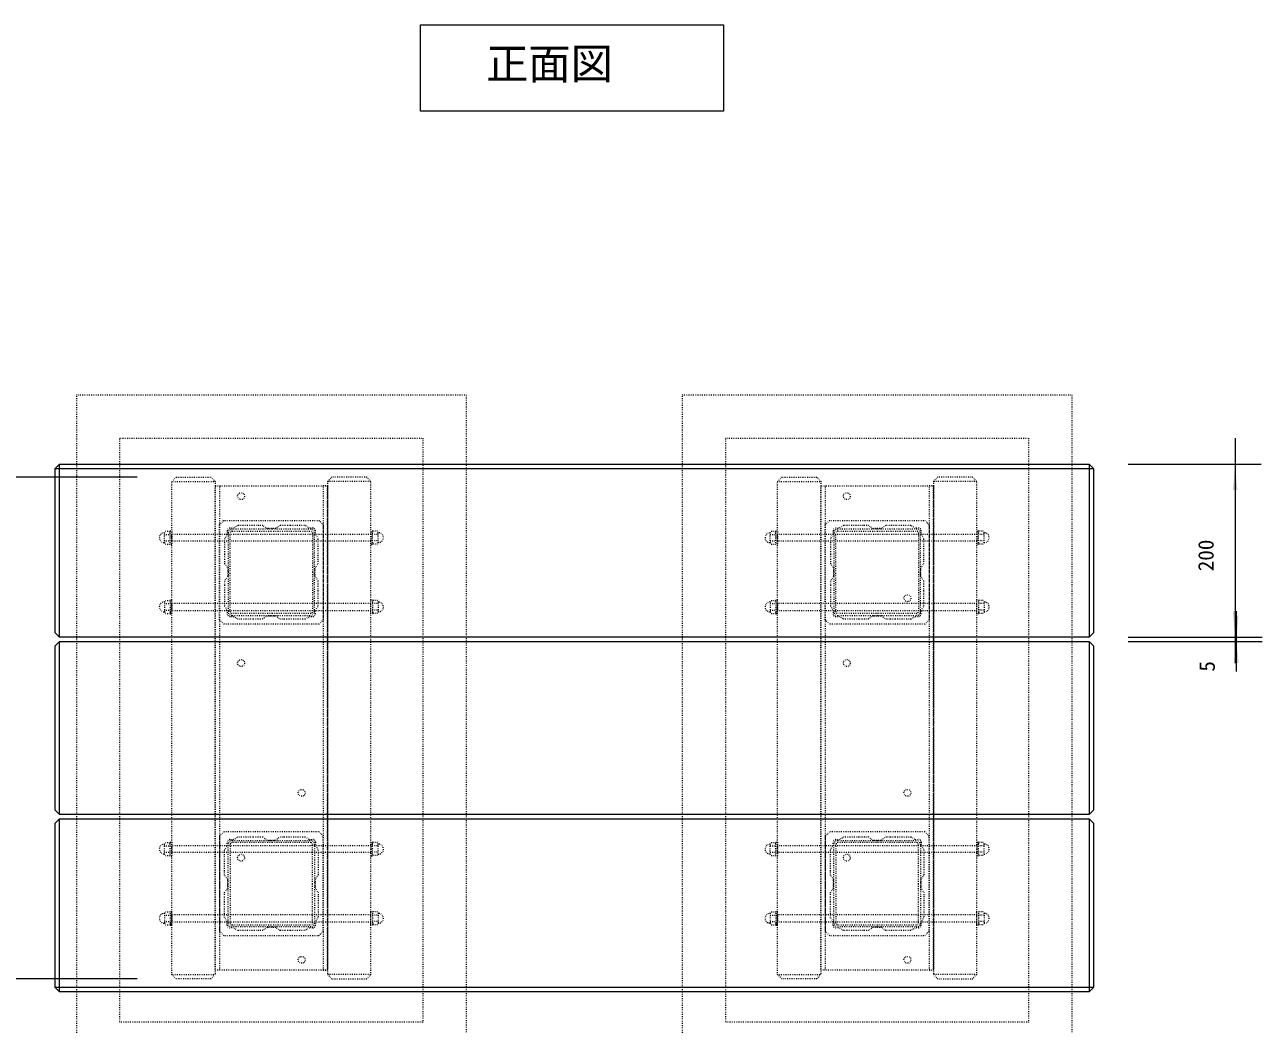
# Model space of a CAD drawing. Units: millimetres, scale not verified. Extents: x -2925 to 2925, y -2062 to 2062.
# Drawn here: x -1721 to -291, y -1308 to -153 of the extents above; entities that cross this region are included whole.
import ezdxf
from ezdxf.enums import TextEntityAlignment as Align

# ---------------------------------------------------------------- set-up
doc = ezdxf.new("R2010")
doc.units = ezdxf.units.MM
doc.header["$LTSCALE"] = 10
doc.linetypes.add('USER5', pattern=[0.208282, 0.069427, -0.138855])
doc.layers.add('0-1_IMPORTED', color=30, linetype='Continuous', lineweight=18)
doc.styles.add('ＭＳ ゴシック', font='')
doc.styles.get('ＭＳ ゴシック').set_extended_font_data('MS Gothic')

msp = doc.modelspace()

# ---------------------------------------------------------------- linework, layer by layer
at = {"layer": '0-1_IMPORTED', "color": 1}
for p, q in [((-322.33, -631), (-322.33, -661)), ((-446, -661), (-292.34, -661)), ((-322.33, -661), (-322.33, -861)), ((-1591, -676), (-1936, -676)), ((-321, -831), (-321, -861)), ((-446, -861), (-292.34, -861)), ((-446, -861), (-291, -861)), ((-446, -866), (-291, -866)), ((-322.33, -861), (-322.33, -891)), ((-321, -861), (-321, -866)), ((-321, -866), (-321, -896)), ((-321, -866), (-321, -900.87)), ((-1591, -1256), (-1936, -1256))]:
    msp.add_line(p, q, dxfattribs=at)
at = {"layer": '0-1_IMPORTED'}
for p, q in [((-1686, -666), (-486, -666)), ((-1681, -861), (-1681, -661)), ((-491, -661), (-491, -861)), ((-1681, -1066), (-1681, -866)), ((-491, -866), (-491, -1066)), ((-1681, -1271), (-1681, -1071)), ((-491, -1071), (-491, -1271)), ((-486, -1266), (-1686, -1266))]:
    msp.add_line(p, q, dxfattribs=at)
at = {"layer": '0-1_IMPORTED', "linetype": 'USER5'}
for p, q in [((-1551, -681), (-1501, -681)), ((-1321, -681), (-1371, -681)), ((-851, -681), (-801, -681)), ((-621, -681), (-671, -681)), ((-1559.75, -740.25), (-1559.5, -740.25)), ((-1559.5, -740.25), (-1558.49, -738.5)), ((-1559.5, -751.75), (-1559.5, -740.25)), ((-1559.5, -742.26), (-1553, -742.26)), ((-1558.49, -738.5), (-1554.01, -738.5)), ((-1553, -740.25), (-1554.01, -738.5)), ((-1553, -751.75), (-1553, -740.25)), ((-1436, -736), (-1481.4, -736)), ((-1390.6, -736), (-1436, -736)), ((-1319, -740.25), (-1317.99, -738.5)), ((-1319, -751.75), (-1319, -740.25)), ((-1312.5, -742.26), (-1319, -742.26)), ((-1313.51, -738.5), (-1317.99, -738.5)), ((-1312.5, -740.25), (-1313.51, -738.5)), ((-1312.25, -740.25), (-1312.5, -740.25)), ((-1312.5, -751.75), (-1312.5, -740.25)), ((-859.75, -740.25), (-859.5, -740.25)), ((-859.5, -740.25), (-858.49, -738.5)), ((-859.5, -751.75), (-859.5, -740.25)), ((-859.5, -742.26), (-853, -742.26)), ((-858.49, -738.5), (-854.01, -738.5)), ((-853, -740.25), (-854.01, -738.5)), ((-853, -751.75), (-853, -740.25)), ((-736, -736), (-781.4, -736)), ((-690.6, -736), (-736, -736)), ((-619, -740.25), (-617.99, -738.5)), ((-619, -751.75), (-619, -740.25)), ((-612.5, -742.26), (-619, -742.26)), ((-613.51, -738.5), (-617.99, -738.5)), ((-612.5, -740.25), (-613.51, -738.5)), ((-612.25, -740.25), (-612.5, -740.25)), ((-612.5, -751.75), (-612.5, -740.25)), ((-1559.75, -751.75), (-1559.5, -751.75)), ((-1559.5, -749.74), (-1553, -749.74)), ((-1559.5, -751.75), (-1558.49, -753.5)), ((-1558.49, -753.5), (-1554.01, -753.5)), ((-1553, -751.75), (-1554.01, -753.5)), ((-1312.5, -749.74), (-1319, -749.74)), ((-1319, -751.75), (-1317.99, -753.5)), ((-1313.51, -753.5), (-1317.99, -753.5)), ((-1312.5, -751.75), (-1313.51, -753.5)), ((-1312.25, -751.75), (-1312.5, -751.75)), ((-859.75, -751.75), (-859.5, -751.75)), ((-859.5, -749.74), (-853, -749.74)), ((-859.5, -751.75), (-858.49, -753.5)), ((-858.49, -753.5), (-854.01, -753.5)), ((-853, -751.75), (-854.01, -753.5)), ((-612.5, -749.74), (-619, -749.74)), ((-619, -751.75), (-617.99, -753.5)), ((-613.51, -753.5), (-617.99, -753.5)), ((-612.5, -751.75), (-613.51, -753.5)), ((-612.25, -751.75), (-612.5, -751.75)), ((-1559.75, -820.25), (-1559.5, -820.25)), ((-1559.5, -820.25), (-1558.49, -818.5)), ((-1559.5, -820.25), (-1559.5, -831.75)), ((-1559.5, -822.26), (-1553, -822.26)), ((-1558.49, -818.5), (-1554.01, -818.5)), ((-1553, -820.25), (-1554.01, -818.5)), ((-1553, -820.25), (-1553, -831.75)), ((-1319, -820.25), (-1317.99, -818.5)), ((-1319, -820.25), (-1319, -831.75)), ((-1312.5, -822.26), (-1319, -822.26)), ((-1313.51, -818.5), (-1317.99, -818.5)), ((-1312.5, -820.25), (-1313.51, -818.5)), ((-1312.25, -820.25), (-1312.5, -820.25)), ((-1312.5, -820.25), (-1312.5, -831.75)), ((-859.75, -820.25), (-859.5, -820.25)), ((-859.5, -820.25), (-858.49, -818.5)), ((-859.5, -820.25), (-859.5, -831.75)), ((-859.5, -822.26), (-853, -822.26)), ((-858.49, -818.5), (-854.01, -818.5)), ((-853, -820.25), (-854.01, -818.5)), ((-853, -820.25), (-853, -831.75)), ((-619, -820.25), (-617.99, -818.5)), ((-619, -820.25), (-619, -831.75)), ((-612.5, -822.26), (-619, -822.26)), ((-613.51, -818.5), (-617.99, -818.5)), ((-612.5, -820.25), (-613.51, -818.5)), ((-612.25, -820.25), (-612.5, -820.25)), ((-612.5, -820.25), (-612.5, -831.75)), ((-1559.75, -831.75), (-1559.5, -831.75)), ((-1559.5, -829.74), (-1553, -829.74)), ((-1559.5, -831.75), (-1558.49, -833.5)), ((-1558.49, -833.5), (-1554.01, -833.5)), ((-1553, -831.75), (-1554.01, -833.5)), ((-1312.5, -829.74), (-1319, -829.74)), ((-1319, -831.75), (-1317.99, -833.5)), ((-1313.51, -833.5), (-1317.99, -833.5)), ((-1312.5, -831.75), (-1313.51, -833.5)), ((-1312.25, -831.75), (-1312.5, -831.75)), ((-859.75, -831.75), (-859.5, -831.75)), ((-859.5, -829.74), (-853, -829.74)), ((-859.5, -831.75), (-858.49, -833.5)), ((-858.49, -833.5), (-854.01, -833.5)), ((-853, -831.75), (-854.01, -833.5)), ((-612.5, -829.74), (-619, -829.74)), ((-619, -831.75), (-617.99, -833.5)), ((-613.51, -833.5), (-617.99, -833.5)), ((-612.5, -831.75), (-613.51, -833.5)), ((-612.25, -831.75), (-612.5, -831.75)), ((-1559.75, -1100.25), (-1559.5, -1100.25)), ((-1559.5, -1100.25), (-1558.49, -1098.5)), ((-1559.5, -1111.75), (-1559.5, -1100.25)), ((-1558.49, -1098.5), (-1554.01, -1098.5)), ((-1553, -1100.25), (-1554.01, -1098.5)), ((-1553, -1111.75), (-1553, -1100.25)), ((-1319, -1100.25), (-1317.99, -1098.5)), ((-1319, -1111.75), (-1319, -1100.25)), ((-1313.51, -1098.5), (-1317.99, -1098.5)), ((-1312.5, -1100.25), (-1313.51, -1098.5)), ((-1312.25, -1100.25), (-1312.5, -1100.25)), ((-1312.5, -1111.75), (-1312.5, -1100.25)), ((-859.75, -1100.25), (-859.5, -1100.25)), ((-859.5, -1100.25), (-858.49, -1098.5)), ((-859.5, -1111.75), (-859.5, -1100.25)), ((-858.49, -1098.5), (-854.01, -1098.5)), ((-853, -1100.25), (-854.01, -1098.5)), ((-853, -1111.75), (-853, -1100.25)), ((-619, -1100.25), (-617.99, -1098.5)), ((-619, -1111.75), (-619, -1100.25)), ((-613.51, -1098.5), (-617.99, -1098.5)), ((-612.5, -1100.25), (-613.51, -1098.5)), ((-612.25, -1100.25), (-612.5, -1100.25)), ((-612.5, -1111.75), (-612.5, -1100.25)), ((-1559.75, -1111.75), (-1559.5, -1111.75)), ((-1559.5, -1102.26), (-1553, -1102.26)), ((-1559.5, -1109.74), (-1553, -1109.74)), ((-1559.5, -1111.75), (-1558.49, -1113.5)), ((-1558.49, -1113.5), (-1554.01, -1113.5)), ((-1553, -1111.75), (-1554.01, -1113.5)), ((-1312.5, -1102.26), (-1319, -1102.26)), ((-1312.5, -1109.74), (-1319, -1109.74)), ((-1319, -1111.75), (-1317.99, -1113.5)), ((-1313.51, -1113.5), (-1317.99, -1113.5)), ((-1312.5, -1111.75), (-1313.51, -1113.5)), ((-1312.25, -1111.75), (-1312.5, -1111.75)), ((-859.75, -1111.75), (-859.5, -1111.75)), ((-859.5, -1102.26), (-853, -1102.26)), ((-859.5, -1109.74), (-853, -1109.74)), ((-859.5, -1111.75), (-858.49, -1113.5)), ((-858.49, -1113.5), (-854.01, -1113.5)), ((-853, -1111.75), (-854.01, -1113.5)), ((-612.5, -1102.26), (-619, -1102.26)), ((-612.5, -1109.74), (-619, -1109.74)), ((-619, -1111.75), (-617.99, -1113.5)), ((-613.51, -1113.5), (-617.99, -1113.5)), ((-612.5, -1111.75), (-613.51, -1113.5)), ((-612.25, -1111.75), (-612.5, -1111.75)), ((-1559.75, -1180.25), (-1559.5, -1180.25)), ((-1559.5, -1180.25), (-1558.49, -1178.5)), ((-1559.5, -1180.25), (-1559.5, -1191.75)), ((-1559.5, -1182.26), (-1553, -1182.26)), ((-1558.49, -1178.5), (-1554.01, -1178.5)), ((-1553, -1180.25), (-1554.01, -1178.5)), ((-1553, -1180.25), (-1553, -1191.75)), ((-1319, -1180.25), (-1317.99, -1178.5)), ((-1319, -1180.25), (-1319, -1191.75)), ((-1312.5, -1182.26), (-1319, -1182.26)), ((-1313.51, -1178.5), (-1317.99, -1178.5)), ((-1312.5, -1180.25), (-1313.51, -1178.5)), ((-1312.25, -1180.25), (-1312.5, -1180.25)), ((-1312.5, -1180.25), (-1312.5, -1191.75)), ((-859.75, -1180.25), (-859.5, -1180.25)), ((-859.5, -1180.25), (-858.49, -1178.5)), ((-859.5, -1180.25), (-859.5, -1191.75)), ((-859.5, -1182.26), (-853, -1182.26)), ((-858.49, -1178.5), (-854.01, -1178.5)), ((-853, -1180.25), (-854.01, -1178.5)), ((-853, -1180.25), (-853, -1191.75)), ((-619, -1180.25), (-617.99, -1178.5)), ((-619, -1180.25), (-619, -1191.75)), ((-612.5, -1182.26), (-619, -1182.26)), ((-613.51, -1178.5), (-617.99, -1178.5)), ((-612.5, -1180.25), (-613.51, -1178.5)), ((-612.25, -1180.25), (-612.5, -1180.25)), ((-612.5, -1180.25), (-612.5, -1191.75)), ((-1559.75, -1191.75), (-1559.5, -1191.75)), ((-1559.5, -1189.74), (-1553, -1189.74)), ((-1559.5, -1191.75), (-1558.49, -1193.5)), ((-1558.49, -1193.5), (-1554.01, -1193.5)), ((-1553, -1191.75), (-1554.01, -1193.5)), ((-1436, -1196), (-1481.4, -1196)), ((-1390.6, -1196), (-1436, -1196)), ((-1312.5, -1189.74), (-1319, -1189.74)), ((-1319, -1191.75), (-1317.99, -1193.5)), ((-1313.51, -1193.5), (-1317.99, -1193.5)), ((-1312.5, -1191.75), (-1313.51, -1193.5)), ((-1312.25, -1191.75), (-1312.5, -1191.75)), ((-859.75, -1191.75), (-859.5, -1191.75)), ((-859.5, -1189.74), (-853, -1189.74)), ((-859.5, -1191.75), (-858.49, -1193.5)), ((-858.49, -1193.5), (-854.01, -1193.5)), ((-853, -1191.75), (-854.01, -1193.5)), ((-736, -1196), (-781.4, -1196)), ((-690.6, -1196), (-736, -1196)), ((-612.5, -1189.74), (-619, -1189.74)), ((-619, -1191.75), (-617.99, -1193.5)), ((-613.51, -1193.5), (-617.99, -1193.5)), ((-612.5, -1191.75), (-613.51, -1193.5)), ((-612.25, -1191.75), (-612.5, -1191.75)), ((-1551, -1251), (-1501, -1251)), ((-1321, -1251), (-1371, -1251)), ((-851, -1251), (-801, -1251)), ((-621, -1251), (-671, -1251))]:
    msp.add_line(p, q, dxfattribs=at)
at = {"layer": '0-1_IMPORTED'}
for points in [[(-1263.7, -153.05), (-913.7, -153.05), (-913.7, -253.05), (-1263.7, -253.05)], [(-1681, -661), (-491, -661), (-486, -666), (-486, -856), (-491, -861), (-1681, -861), (-1686, -856), (-1686, -666)], [(-1681, -866), (-491, -866), (-486, -871), (-486, -1061), (-491, -1066), (-1681, -1066), (-1686, -1061), (-1686, -871)], [(-1681, -1071), (-491, -1071), (-486, -1076), (-486, -1266), (-491, -1271), (-1681, -1271), (-1686, -1266), (-1686, -1076)]]:
    msp.add_lwpolyline(points, close=True, dxfattribs=at)
at = {"layer": '0-1_IMPORTED', "linetype": 'USER5'}
for points in [[(-1661, -581), (-1211, -581), (-1211, -1356), (-1661, -1356)], [(-961, -581), (-511, -581), (-511, -1356), (-961, -1356)], [(-1611, -631), (-1261, -631), (-1261, -1306), (-1611, -1306)], [(-911, -631), (-561, -631), (-561, -1306), (-911, -1306)], [(-1546, -676), (-1506, -676), (-1501, -681), (-1501, -1251), (-1506, -1256), (-1546, -1256), (-1551, -1251), (-1551, -681)], [(-1501, -686), (-1371, -686), (-1371, -1246), (-1501, -1246)], [(-1501, -686), (-1496, -686), (-1496, -1246), (-1501, -1246)], [(-1371, -686), (-1376, -686), (-1376, -1246), (-1371, -1246)], [(-1326, -676), (-1366, -676), (-1371, -681), (-1371, -1251), (-1366, -1256), (-1326, -1256), (-1321, -1251), (-1321, -681)], [(-846, -676), (-806, -676), (-801, -681), (-801, -1251), (-806, -1256), (-846, -1256), (-851, -1251), (-851, -681)], [(-801, -686), (-671, -686), (-671, -1246), (-801, -1246)], [(-801, -686), (-796, -686), (-796, -1246), (-801, -1246)], [(-671, -686), (-676, -686), (-676, -1246), (-671, -1246)], [(-626, -676), (-666, -676), (-671, -681), (-671, -1251), (-666, -1256), (-626, -1256), (-621, -1251), (-621, -681)], [(-1381, -726), (-1376, -731), (-1376, -841), (-1381, -846), (-1491, -846), (-1496, -841), (-1496, -731), (-1491, -726)], [(-681, -726), (-676, -731), (-676, -841), (-681, -846), (-791, -846), (-796, -841), (-796, -731), (-791, -726)], [(-1551, -754), (-1553, -754), (-1553, -738), (-1551, -738)], [(-1321, -750), (-1551, -750), (-1551, -742), (-1321, -742)], [(-1321, -754), (-1319, -754), (-1319, -738), (-1321, -738)], [(-851, -754), (-853, -754), (-853, -738), (-851, -738)], [(-621, -750), (-851, -750), (-851, -742), (-621, -742)], [(-621, -754), (-619, -754), (-619, -738), (-621, -738)], [(-1551, -818), (-1553, -818), (-1553, -834), (-1551, -834)], [(-1321, -822), (-1551, -822), (-1551, -830), (-1321, -830)], [(-1321, -818), (-1319, -818), (-1319, -834), (-1321, -834)], [(-851, -818), (-853, -818), (-853, -834), (-851, -834)], [(-621, -822), (-851, -822), (-851, -830), (-621, -830)], [(-621, -818), (-619, -818), (-619, -834), (-621, -834)], [(-1381, -1206), (-1376, -1201), (-1376, -1091), (-1381, -1086), (-1491, -1086), (-1496, -1091), (-1496, -1201), (-1491, -1206)], [(-681, -1206), (-676, -1201), (-676, -1091), (-681, -1086), (-791, -1086), (-796, -1091), (-796, -1201), (-791, -1206)], [(-1551, -1114), (-1553, -1114), (-1553, -1098), (-1551, -1098)], [(-1321, -1114), (-1319, -1114), (-1319, -1098), (-1321, -1098)], [(-851, -1114), (-853, -1114), (-853, -1098), (-851, -1098)], [(-621, -1114), (-619, -1114), (-619, -1098), (-621, -1098)], [(-1321, -1110), (-1551, -1110), (-1551, -1102), (-1321, -1102)], [(-621, -1110), (-851, -1110), (-851, -1102), (-621, -1102)], [(-1551, -1178), (-1553, -1178), (-1553, -1194), (-1551, -1194)], [(-1321, -1182), (-1551, -1182), (-1551, -1190), (-1321, -1190)], [(-1321, -1178), (-1319, -1178), (-1319, -1194), (-1321, -1194)], [(-851, -1178), (-853, -1178), (-853, -1194), (-851, -1194)], [(-621, -1182), (-851, -1182), (-851, -1190), (-621, -1190)], [(-621, -1178), (-619, -1178), (-619, -1194), (-621, -1194)]]:
    msp.add_lwpolyline(points, close=True, dxfattribs=at)
for points in [[(-1487, -738), (-1487, -742), (-1490, -747), (-1490, -765), (-1490, -771), (-1490, -776), (-1486.5, -781), (-1486.5, -791), (-1490, -796), (-1490, -801), (-1490, -807), (-1490, -825), (-1487, -830), (-1487, -834)], [(-1486, -740.6), (-1486, -786), (-1486, -831.4)], [(-1388, -735), (-1392, -735), (-1397, -732), (-1415, -732), (-1421, -732), (-1426, -732), (-1431, -735.5), (-1441, -735.5), (-1446, -732), (-1451, -732), (-1457, -732), (-1475, -732), (-1480, -735), (-1484, -735)], [(-1483.7, -831.4), (-1483.7, -786), (-1483.7, -740.6)], [(-1481.4, -738.3), (-1436, -738.3), (-1390.6, -738.3)], [(-1388.3, -740.6), (-1388.3, -786), (-1388.3, -831.4)], [(-1386, -831.4), (-1386, -786), (-1386, -740.6)], [(-1382, -796), (-1385.5, -791), (-1385.5, -781), (-1382, -776), (-1382, -771), (-1382, -765), (-1382, -747), (-1385, -742), (-1385, -738)], [(-787, -738), (-787, -742), (-790, -747), (-790, -765), (-790, -771), (-790, -776), (-786.5, -781), (-786.5, -791), (-790, -796), (-790, -801), (-790, -807), (-790, -825), (-787, -830), (-787, -834)], [(-786, -740.6), (-786, -786), (-786, -831.4)], [(-688, -735), (-692, -735), (-697, -732), (-715, -732), (-721, -732), (-726, -732), (-731, -735.5), (-741, -735.5), (-746, -732), (-751, -732), (-757, -732), (-775, -732), (-780, -735), (-784, -735)], [(-783.7, -831.4), (-783.7, -786), (-783.7, -740.6)], [(-781.4, -738.3), (-736, -738.3), (-690.6, -738.3)], [(-688.3, -740.6), (-688.3, -786), (-688.3, -831.4)], [(-686, -831.4), (-686, -786), (-686, -740.6)], [(-682, -796), (-685.5, -791), (-685.5, -781), (-682, -776), (-682, -771), (-682, -765), (-682, -747), (-685, -742), (-685, -738)], [(-1385, -834), (-1385, -830), (-1382, -825), (-1382, -807), (-1382, -801), (-1382, -796)], [(-685, -834), (-685, -830), (-682, -825), (-682, -807), (-682, -801), (-682, -796)], [(-1484, -837), (-1480, -837), (-1475, -840), (-1457, -840), (-1451, -840), (-1446, -840), (-1441, -836.5), (-1431, -836.5), (-1426, -840), (-1421, -840), (-1415, -840), (-1397, -840), (-1392, -837), (-1388, -837)], [(-1390.6, -833.7), (-1436, -833.7), (-1481.4, -833.7)], [(-1481.4, -836), (-1436, -836), (-1390.6, -836)], [(-784, -837), (-780, -837), (-775, -840), (-757, -840), (-751, -840), (-746, -840), (-741, -836.5), (-731, -836.5), (-726, -840), (-721, -840), (-715, -840), (-697, -840), (-692, -837), (-688, -837)], [(-690.6, -833.7), (-736, -833.7), (-781.4, -833.7)], [(-781.4, -836), (-736, -836), (-690.6, -836)], [(-1487, -1194), (-1487, -1190), (-1490, -1185), (-1490, -1167), (-1490, -1161), (-1490, -1156), (-1486.5, -1151), (-1486.5, -1141), (-1490, -1136), (-1490, -1131), (-1490, -1125), (-1490, -1107), (-1487, -1102), (-1487, -1098)], [(-1486, -1191.4), (-1486, -1146), (-1486, -1100.6)], [(-1484, -1095), (-1480, -1095), (-1475, -1092), (-1457, -1092), (-1451, -1092), (-1446, -1092), (-1441, -1095.5), (-1431, -1095.5), (-1426, -1092), (-1421, -1092), (-1415, -1092), (-1397, -1092), (-1392, -1095), (-1388, -1095)], [(-1483.7, -1100.6), (-1483.7, -1146), (-1483.7, -1191.4)], [(-1481.4, -1096), (-1436, -1096), (-1390.6, -1096)], [(-1390.6, -1098.3), (-1436, -1098.3), (-1481.4, -1098.3)], [(-1388.3, -1191.4), (-1388.3, -1146), (-1388.3, -1100.6)], [(-1386, -1100.6), (-1386, -1146), (-1386, -1191.4)], [(-1385, -1098), (-1385, -1102), (-1382, -1107), (-1382, -1125), (-1382, -1131), (-1382, -1136)], [(-787, -1194), (-787, -1190), (-790, -1185), (-790, -1167), (-790, -1161), (-790, -1156), (-786.5, -1151), (-786.5, -1141), (-790, -1136), (-790, -1131), (-790, -1125), (-790, -1107), (-787, -1102), (-787, -1098)], [(-786, -1191.4), (-786, -1146), (-786, -1100.6)], [(-784, -1095), (-780, -1095), (-775, -1092), (-757, -1092), (-751, -1092), (-746, -1092), (-741, -1095.5), (-731, -1095.5), (-726, -1092), (-721, -1092), (-715, -1092), (-697, -1092), (-692, -1095), (-688, -1095)], [(-783.7, -1100.6), (-783.7, -1146), (-783.7, -1191.4)], [(-781.4, -1096), (-736, -1096), (-690.6, -1096)], [(-690.6, -1098.3), (-736, -1098.3), (-781.4, -1098.3)], [(-688.3, -1191.4), (-688.3, -1146), (-688.3, -1100.6)], [(-686, -1100.6), (-686, -1146), (-686, -1191.4)], [(-685, -1098), (-685, -1102), (-682, -1107), (-682, -1125), (-682, -1131), (-682, -1136)], [(-1382, -1136), (-1385.5, -1141), (-1385.5, -1151), (-1382, -1156), (-1382, -1161), (-1382, -1167), (-1382, -1185), (-1385, -1190), (-1385, -1194)], [(-682, -1136), (-685.5, -1141), (-685.5, -1151), (-682, -1156), (-682, -1161), (-682, -1167), (-682, -1185), (-685, -1190), (-685, -1194)], [(-1388, -1197), (-1392, -1197), (-1397, -1200), (-1415, -1200), (-1421, -1200), (-1426, -1200), (-1431, -1196.5), (-1441, -1196.5), (-1446, -1200), (-1451, -1200), (-1457, -1200), (-1475, -1200), (-1480, -1197), (-1484, -1197)], [(-1481.4, -1193.7), (-1436, -1193.7), (-1390.6, -1193.7)], [(-688, -1197), (-692, -1197), (-697, -1200), (-715, -1200), (-721, -1200), (-726, -1200), (-731, -1196.5), (-741, -1196.5), (-746, -1200), (-751, -1200), (-757, -1200), (-775, -1200), (-780, -1197), (-784, -1197)], [(-781.4, -1193.7), (-736, -1193.7), (-690.6, -1193.7)]]:
    msp.add_lwpolyline(points, dxfattribs=at)
for centre in [(-1471, -698), (-771, -698), (-701, -816), (-1471, -891), (-771, -891), (-1401, -1041), (-701, -1041), (-1471, -1116), (-771, -1116), (-1401, -1234), (-701, -1234)]:
    msp.add_circle(centre, 4, dxfattribs=at)
for centre, radius, start, end in [((-1559.75, -746), 5.75, 90, 270), ((-1484, -738), 3, 90, 180), ((-1481.4, -740.6), 4.6, 90, 180), ((-1481.4, -740.6), 2.3, 90, 180), ((-1390.6, -740.6), 4.6, 0, 90), ((-1390.6, -740.6), 2.3, 360, 90), ((-1388, -738), 3, 0, 90), ((-1312.25, -746), 5.75, 270, 90), ((-859.75, -746), 5.75, 90, 270), ((-784, -738), 3, 90, 180), ((-781.4, -740.6), 4.6, 90, 180), ((-781.4, -740.6), 2.3, 90, 180), ((-690.6, -740.6), 4.6, 360, 90), ((-690.6, -740.6), 2.3, 360, 90), ((-688, -738), 3, 0, 90), ((-612.25, -746), 5.75, 270, 90), ((-1559.75, -826), 5.75, 90, 270), ((-1312.25, -826), 5.75, 270, 90), ((-859.75, -826), 5.75, 90, 270), ((-612.25, -826), 5.75, 270, 90), ((-1484, -834), 3, 180, 270), ((-1481.4, -831.4), 4.6, 180, 270), ((-1481.4, -831.4), 2.3, 180, 270), ((-1390.6, -831.4), 4.6, 270, 360), ((-1390.6, -831.4), 2.3, 270, 360), ((-1388, -834), 3, 270, 360), ((-784, -834), 3, 180, 270), ((-781.4, -831.4), 4.6, 180, 270), ((-781.4, -831.4), 2.3, 180, 270), ((-690.6, -831.4), 4.6, 270, 360), ((-690.6, -831.4), 2.3, 270, 360), ((-688, -834), 3, 270, 360), ((-1559.75, -1106), 5.75, 90, 270), ((-1484, -1098), 3, 90, 180), ((-1481.4, -1100.6), 4.6, 90, 180), ((-1481.4, -1100.6), 2.3, 90, 180), ((-1390.6, -1100.6), 4.6, 0, 90), ((-1390.6, -1100.6), 2.3, 0, 90), ((-1388, -1098), 3, 0, 90), ((-1312.25, -1106), 5.75, 270, 90), ((-859.75, -1106), 5.75, 90, 270), ((-784, -1098), 3, 90, 180), ((-781.4, -1100.6), 4.6, 90, 180), ((-781.4, -1100.6), 2.3, 90, 180), ((-690.6, -1100.6), 4.6, 0, 90), ((-690.6, -1100.6), 2.3, 0, 90), ((-688, -1098), 3, 0, 90), ((-612.25, -1106), 5.75, 270, 90), ((-1559.75, -1186), 5.75, 90, 270), ((-1312.25, -1186), 5.75, 270, 90), ((-859.75, -1186), 5.75, 90, 270), ((-612.25, -1186), 5.75, 270, 90), ((-1484, -1194), 3, 180, 270), ((-1481.4, -1191.4), 4.6, 180, 270), ((-1481.4, -1191.4), 2.3, 180, 270), ((-1390.6, -1191.4), 4.6, 270, 360), ((-1390.6, -1191.4), 2.3, 270, 360), ((-1388, -1194), 3, 270, 360), ((-784, -1194), 3, 180, 270), ((-781.4, -1191.4), 4.6, 180, 270), ((-781.4, -1191.4), 2.3, 180, 270), ((-690.6, -1191.4), 4.6, 270, 360), ((-690.6, -1191.4), 2.3, 270, 360), ((-688, -1194), 3, 270, 360)]:
    msp.add_arc(centre, radius, start, end, dxfattribs=at)
at = {"layer": '0-1_IMPORTED', "color": 1}
for points in [[(-322.33, -661), (-319.71, -691), (-324.96, -691)], [(-322.33, -861), (-324.96, -831), (-319.71, -831)], [(-321, -866), (-323.62, -836), (-318.38, -836)], [(-321, -861), (-318.38, -891), (-323.62, -891)]]:
    msp.add_solid(points, dxfattribs=at)

# ---------------------------------------------------------------- texts
at = {"layer": '0-1_IMPORTED', "color": 7, "style": 'ＭＳ ゴシック'}
msp.add_text('正面図', height=35.82, dxfattribs=at).set_placement((-1187.9, -226.78), align=Align.BOTTOM_LEFT)
for s, p in [('200', (-341.78, -784.81)), ('5', (-340.45, -900.87))]:
    msp.add_text(s, height=17.91, rotation=90, dxfattribs=at).set_placement(p, align=Align.BOTTOM_LEFT)

doc.saveas('drawing.dxf')
